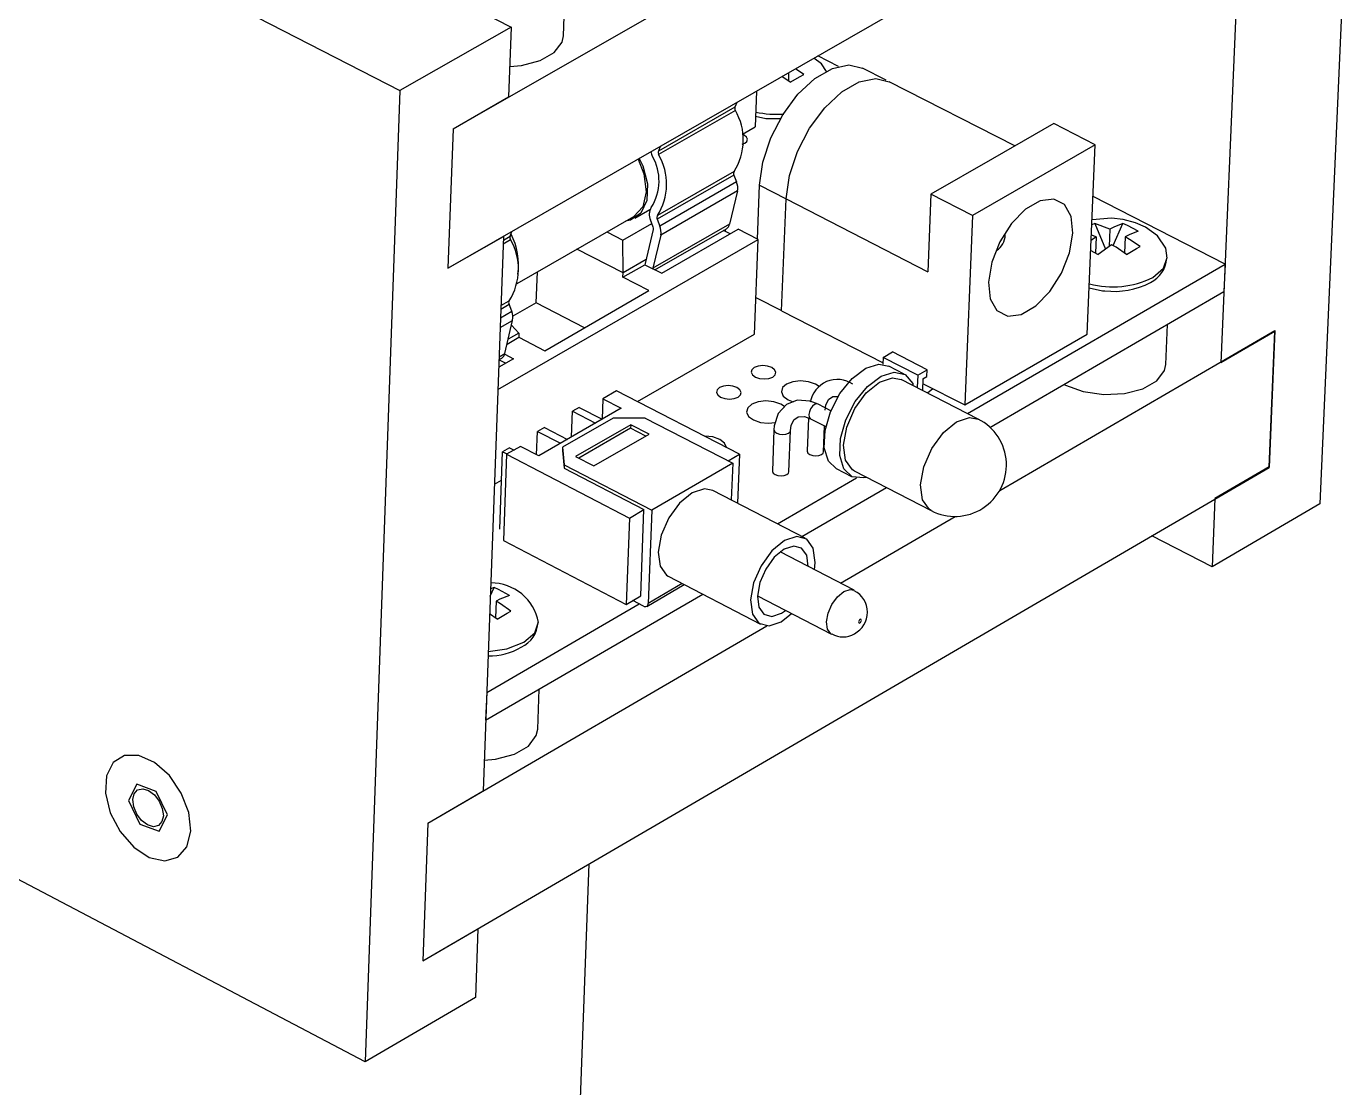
# Model space of a CAD drawing. Extents: x 0 to 151, y 0 to 220.
# Drawn here: x 130.95 to 141.31, y 126.56 to 134.95 of the extents above; entities that cross this region are included whole.
import ezdxf

# ---------------------------------------------------------------- set-up
doc = ezdxf.new("R2010")
doc.units = 0
doc.layers.get('0').update_dxf_attribs({"linetype": 'CONTINUOUS'})

msp = doc.modelspace()

# ---------------------------------------------------------------- linework, layer by layer
at = {"color": 7, "linetype": 'CONTINUOUS'}
for p, q in [((141.512, 138.79), (141.176, 131.174)), ((134.326, 134.139), (141.059, 137.994)), ((130.536, 137.124), (134.786, 134.943)), ((134.286, 133.036), (141.011, 136.899)), ((129.656, 136.628), (133.907, 134.44)), ((140.582, 136.655), (140.393, 132.289)), ((135.199, 134.873), (135.211, 135.199)), ((134.786, 134.943), (133.907, 134.44)), ((134.786, 134.943), (134.765, 134.39)), ((137.373, 134.632), (137.21, 134.715)), ((136.991, 134.506), (136.925, 134.551)), ((136.978, 134.582), (136.976, 134.516)), ((137.098, 134.568), (137.032, 134.613)), ((137.749, 134.522), (137.561, 134.618)), ((133.907, 134.44), (133.631, 126.761)), ((136.724, 134.436), (136.713, 134.153)), ((138.765, 134.003), (137.773, 134.511)), ((134.326, 134.139), (134.765, 134.39)), ((136.568, 134.347), (136.554, 134.31)), ((136.554, 134.31), (135.949, 133.962)), ((136.557, 134.284), (135.951, 133.936)), ((136.821, 134.22), (136.914, 134.22)), ((134.326, 134.139), (134.286, 133.036)), ((136.613, 134.095), (136.713, 134.153)), ((139.073, 134.181), (138.589, 133.901)), ((139.401, 134.013), (139.073, 134.181)), ((139.401, 134.013), (138.431, 133.453)), ((139.338, 132.516), (139.401, 134.013)), ((135.963, 133.999), (135.949, 133.962)), ((138.589, 133.901), (138.103, 133.621)), ((136.545, 133.773), (135.94, 133.425)), ((136.547, 133.801), (135.942, 133.453)), ((136.566, 133.718), (135.96, 133.369)), ((136.545, 133.773), (136.566, 133.718)), ((136.573, 133.647), (135.968, 133.298)), ((136.573, 133.647), (136.511, 133.385)), ((136.731, 133.267), (136.747, 133.692)), ((138.103, 133.621), (138.079, 133.008)), ((138.431, 133.453), (138.103, 133.621)), ((140.427, 133.069), (139.384, 133.603)), ((135.762, 133.431), (135.882, 133.5)), ((136.923, 132.7), (136.958, 133.584)), ((136.958, 133.584), (138.079, 133.008)), ((134.834, 132.916), (135.754, 133.445)), ((135.667, 133.259), (135.896, 133.39)), ((135.907, 133.362), (135.886, 133.418)), ((135.94, 133.425), (135.96, 133.369)), ((138.431, 133.453), (138.37, 131.955)), ((139.397, 133.39), (139.374, 133.378)), ((139.529, 133.431), (139.376, 133.42)), ((139.516, 133.346), (139.397, 133.39)), ((139.397, 133.39), (139.483, 133.188)), ((139.543, 133.215), (139.62, 133.39)), ((134.286, 133.036), (134.725, 133.288)), ((134.725, 133.288), (134.563, 128.904)), ((134.777, 133.289), (134.791, 133.326)), ((135.542, 133.323), (135.667, 133.259)), ((135.846, 133.073), (135.909, 133.342)), ((136.511, 133.385), (135.906, 133.036)), ((135.968, 133.298), (135.906, 133.036)), ((135.922, 133.023), (136.486, 133.348)), ((135.975, 132.996), (136.58, 133.344)), ((136.516, 133.308), (136.464, 133.335)), ((136.477, 133.342), (136.476, 133.328)), ((136.737, 133.264), (136.58, 133.344)), ((139.409, 133.284), (139.369, 133.255)), ((139.409, 133.284), (139.371, 133.298)), ((139.409, 133.284), (139.403, 133.156)), ((139.516, 133.346), (139.51, 133.207)), ((139.637, 133.284), (139.632, 133.156)), ((134.68, 132.078), (136.737, 133.264)), ((135.67, 132.999), (135.305, 133.187)), ((135.67, 132.999), (135.667, 133.259)), ((136.708, 132.516), (136.737, 133.264)), ((139.53, 133.222), (139.424, 133.145)), ((135.853, 133.104), (135.67, 132.999)), ((134.984, 132.763), (134.994, 133.007)), ((135.669, 132.965), (135.842, 133.064)), ((135.669, 132.965), (135.67, 132.999)), ((135.842, 133.064), (135.975, 132.996)), ((135.906, 133.036), (135.905, 133.032)), ((138.391, 131.887), (140.427, 133.069)), ((140.427, 133.069), (140.418, 132.852)), ((135.874, 132.859), (135.669, 132.965)), ((135.051, 132.384), (135.874, 132.859)), ((136.719, 132.806), (136.923, 132.701)), ((138.569, 131.778), (140.418, 132.852)), ((134.79, 132.696), (134.769, 132.751)), ((134.984, 132.763), (134.799, 132.656)), ((135.366, 132.566), (134.984, 132.763)), ((136.923, 132.7), (137.724, 132.288)), ((134.736, 132.362), (134.797, 132.624)), ((134.788, 132.587), (134.846, 132.524)), ((139.958, 132.274), (139.971, 132.592)), ((134.753, 132.437), (134.845, 132.49)), ((134.846, 132.524), (134.762, 132.476)), ((134.846, 132.524), (134.845, 132.49)), ((134.845, 132.49), (135.051, 132.384)), ((135.783, 131.982), (136.708, 132.516)), ((138.37, 131.955), (139.338, 132.516)), ((138.646, 131.279), (140.821, 132.544)), ((140.821, 132.537), (140.393, 132.289)), ((140.821, 132.544), (140.774, 131.462)), ((140.774, 131.465), (140.821, 132.537)), ((134.735, 132.357), (134.804, 132.321)), ((137.725, 132.331), (137.799, 132.374)), ((138.072, 132.233), (137.799, 132.374)), ((134.804, 132.321), (134.687, 132.254)), ((134.689, 132.312), (134.711, 132.325)), ((134.741, 132.285), (134.689, 132.312)), ((137.725, 132.331), (137.723, 132.277)), ((137.998, 132.19), (137.725, 132.331)), ((137.891, 132.2), (137.769, 132.263)), ((138.477, 131.843), (137.868, 132.157)), ((137.998, 132.19), (137.994, 132.092)), ((137.998, 132.19), (138.072, 132.233)), ((138.039, 132.161), (138.035, 132.071)), ((138.039, 132.161), (138.07, 132.179)), ((138.07, 132.179), (138.072, 132.233)), ((135.618, 132.067), (135.51, 132.004)), ((136.589, 131.565), (135.618, 132.067)), ((137.96, 132.124), (137.96, 132.11)), ((138.037, 132.126), (138.37, 131.955)), ((138.076, 132.05), (138.117, 132.085)), ((135.51, 132.004), (135.504, 131.843)), ((135.51, 132.004), (135.655, 131.929)), ((137.312, 131.909), (137.211, 131.962)), ((135.655, 131.929), (135.003, 131.552)), ((135.591, 131.852), (135.191, 131.621)), ((135.262, 131.702), (135.27, 131.905)), ((135.324, 131.936), (135.27, 131.905)), ((135.27, 131.905), (135.451, 131.811)), ((135.324, 131.936), (135.505, 131.842)), ((135.844, 131.852), (135.591, 131.852)), ((135.844, 131.852), (136.536, 131.494)), ((137.135, 131.852), (137.124, 131.592)), ((137.151, 131.846), (137.272, 131.784)), ((134.987, 131.56), (134.994, 131.745)), ((135.048, 131.777), (134.994, 131.745)), ((134.994, 131.745), (135.175, 131.652)), ((135.048, 131.777), (135.23, 131.683)), ((135.73, 131.799), (135.295, 131.548)), ((135.729, 131.772), (135.319, 131.535)), ((135.73, 131.799), (135.729, 131.772)), ((135.85, 131.709), (135.729, 131.772)), ((135.875, 131.724), (135.73, 131.799)), ((136.862, 131.759), (136.85, 131.433)), ((136.98, 131.427), (136.992, 131.754)), ((136.992, 131.752), (136.992, 131.754)), ((137.254, 131.586), (137.262, 131.789)), ((134.858, 131.628), (134.749, 131.565)), ((135.003, 131.552), (134.858, 131.628)), ((135.44, 131.473), (135.875, 131.724)), ((134.695, 130.973), (134.718, 131.586)), ((134.772, 131.617), (134.718, 131.586)), ((134.718, 131.586), (134.754, 131.568)), ((134.749, 131.565), (134.724, 130.883)), ((134.749, 131.565), (135.72, 131.061)), ((134.772, 131.617), (134.808, 131.599)), ((135.191, 131.621), (135.19, 131.594)), ((135.19, 131.594), (135.204, 131.455)), ((135.191, 131.621), (135.205, 131.483)), ((135.295, 131.548), (135.44, 131.473)), ((136.499, 131.513), (136.589, 131.565)), ((136.589, 131.565), (136.574, 131.179)), ((134.087, 127.56), (140.774, 131.462)), ((135.205, 131.483), (135.204, 131.455)), ((135.204, 131.455), (135.835, 131.128)), ((135.205, 131.483), (135.897, 131.124)), ((136.536, 131.494), (135.897, 131.124)), ((136.536, 131.494), (136.525, 131.204)), ((137.353, 131.454), (137.475, 131.391)), ((137.497, 131.434), (138.105, 131.12)), ((140.774, 131.465), (140.347, 131.216)), ((134.653, 131.328), (134.71, 131.361)), ((136.89, 131.015), (137.514, 131.378)), ((137.108, 130.902), (136.378, 131.28)), ((137.083, 130.915), (137.751, 131.303)), ((140.347, 131.216), (140.324, 130.675)), ((135.72, 131.061), (135.835, 131.128)), ((135.809, 130.446), (135.835, 131.128)), ((135.897, 131.124), (135.869, 130.387)), ((141.176, 131.174), (140.324, 130.675)), ((135.72, 131.061), (135.694, 130.379)), ((137.387, 130.547), (138.294, 131.074)), ((140.324, 130.675), (139.847, 130.921)), ((134.724, 130.883), (135.694, 130.379)), ((137.497, 130.49), (136.911, 130.793)), ((136.027, 130.601), (136.757, 130.222)), ((134.62, 130.443), (134.65, 130.513)), ((134.65, 130.513), (134.622, 130.501)), ((135.857, 130.363), (136.153, 130.535)), ((134.584, 129.463), (136.299, 130.459)), ((134.666, 130.404), (134.661, 130.272)), ((135.694, 130.379), (135.809, 130.446)), ((135.831, 130.365), (135.746, 130.409)), ((136.731, 130.446), (137.318, 130.142)), ((134.592, 129.682), (135.798, 130.382)), ((134.675, 130.263), (134.615, 130.304)), ((136.92, 130.241), (137.002, 130.306)), ((136.922, 130.309), (136.954, 130.331)), ((134.127, 128.65), (136.806, 130.209)), ((133.631, 126.761), (127.629, 129.923)), ((134.592, 129.682), (134.584, 129.463)), ((134.995, 129.391), (135.006, 129.709)), ((131.827, 128.957), (131.763, 128.829)), ((131.98, 128.9), (131.827, 128.957)), ((132.069, 128.714), (131.98, 128.9)), ((134.127, 128.65), (134.563, 128.904)), ((131.763, 128.829), (131.852, 128.642)), ((131.852, 128.642), (132.004, 128.585)), ((132.004, 128.585), (132.069, 128.714)), ((134.127, 128.65), (134.087, 127.56)), ((135.286, 125.229), (135.403, 128.328)), ((134.087, 127.56), (134.523, 127.815)), ((134.523, 127.815), (134.503, 127.271)), ((134.503, 127.271), (133.631, 126.761))]:
    msp.add_line(p, q, dxfattribs=at)
at = {"color": 8, "linetype": 'CONTINUOUS'}
for p, q in [((136.747, 133.692), (136.958, 133.584)), ((134.724, 133.258), (134.777, 133.289)), ((134.723, 133.23), (134.78, 133.263)), ((134.705, 132.741), (134.771, 132.779)), ((134.701, 132.645), (134.79, 132.696)), ((134.704, 132.713), (134.769, 132.751)), ((134.698, 132.567), (134.797, 132.624)), ((134.69, 132.335), (134.736, 132.362)), ((136.138, 130.543), (135.869, 130.387))]:
    msp.add_line(p, q, dxfattribs=at)
at = {"color": 7, "linetype": 'CONTINUOUS'}
for points in [[(134.774, 134.631), (134.866, 134.64), (135.014, 134.678), (135.126, 134.742), (135.189, 134.824), (135.199, 134.873)], [(136.747, 133.692), (136.773, 133.876), (136.837, 134.067), (136.932, 134.25), (137.052, 134.411), (137.186, 134.536), (137.324, 134.616), (137.454, 134.643), (137.561, 134.618)], [(137.276, 134.592), (137.237, 134.653), (137.176, 134.696)], [(136.958, 133.584), (136.984, 133.768), (137.048, 133.959), (137.144, 134.143), (137.263, 134.304), (137.398, 134.43), (137.536, 134.509), (137.666, 134.536), (137.773, 134.511)], [(136.991, 134.506), (137.069, 134.552), (137.098, 134.568)], [(136.716, 134.239), (136.799, 134.221), (136.821, 134.22)], [(136.611, 134.016), (136.633, 134.025), (136.649, 134.039), (136.653, 134.056), (136.645, 134.072), (136.626, 134.087), (136.613, 134.092)], [(135.798, 133.904), (135.825, 133.846), (135.862, 133.703), (135.857, 133.572), (135.811, 133.472), (135.729, 133.416), (135.69, 133.408)], [(135.789, 133.899), (135.835, 133.783), (135.853, 133.641), (135.825, 133.522), (135.755, 133.446), (135.754, 133.445)], [(139.225, 133.313), (139.211, 133.446), (139.158, 133.539), (139.073, 133.582), (138.966, 133.57), (138.85, 133.503), (138.739, 133.389), (138.647, 133.244), (138.583, 133.083), (138.557, 132.927), (138.571, 132.794), (138.624, 132.701), (138.709, 132.658), (138.816, 132.671), (138.932, 132.738), (139.043, 132.851), (139.135, 132.997), (139.198, 133.157), (139.225, 133.313)], [(139.62, 133.39), (139.547, 133.362), (139.516, 133.346)], [(139.969, 133.115), (139.958, 133.194), (139.894, 133.292), (139.799, 133.361), (139.719, 133.396), (139.621, 133.421), (139.529, 133.431)], [(139.741, 133.328), (139.655, 133.375), (139.62, 133.39)], [(139.741, 133.328), (139.668, 133.3), (139.637, 133.284)], [(139.755, 133.207), (139.672, 133.264), (139.637, 133.284)], [(139.648, 133.145), (139.565, 133.202), (139.53, 133.222)], [(139.648, 133.145), (139.726, 133.191), (139.755, 133.207)], [(139.366, 133.176), (139.39, 133.164), (139.424, 133.145)], [(139.856, 132.963), (139.941, 133.037), (139.97, 133.121)], [(139.353, 132.88), (139.457, 132.858), (139.477, 132.858)], [(136.852, 132.176), (136.872, 132.194), (136.877, 132.214), (136.867, 132.234), (136.845, 132.251), (136.812, 132.263), (136.774, 132.267), (136.738, 132.263), (136.707, 132.251), (136.688, 132.234), (136.683, 132.214), (136.692, 132.194), (136.715, 132.176), (136.748, 132.165), (136.785, 132.161), (136.822, 132.165), (136.852, 132.176)], [(137.353, 131.454), (137.293, 131.512), (137.26, 131.617), (137.266, 131.753), (137.308, 131.902), (137.383, 132.045), (137.48, 132.165), (137.587, 132.246), (137.691, 132.278), (137.769, 132.263)], [(139.154, 132.118), (139.165, 132.112), (139.306, 132.061), (139.469, 132.037), (139.633, 132.045), (139.778, 132.083), (139.888, 132.147), (139.948, 132.229), (139.958, 132.274)], [(137.219, 132.101), (137.19, 132.12), (137.136, 132.139), (137.073, 132.146), (137.012, 132.139), (136.961, 132.12), (136.929, 132.092), (136.921, 132.058), (136.936, 132.024), (136.975, 131.995), (137.013, 131.98)], [(137.596, 131.383), (137.572, 131.378), (137.481, 131.388), (137.415, 131.45), (137.382, 131.555), (137.387, 131.69), (137.43, 131.839), (137.504, 131.982), (137.601, 132.102), (137.709, 132.183), (137.812, 132.215), (137.9, 132.195), (137.96, 132.124), (137.96, 132.124)], [(137.497, 131.434), (137.482, 131.443), (137.428, 131.52), (137.412, 131.638), (137.438, 131.781), (137.501, 131.926), (137.592, 132.05), (137.697, 132.136), (137.799, 132.17), (137.868, 132.157)], [(136.578, 132.018), (136.597, 132.035), (136.603, 132.055), (136.593, 132.076), (136.57, 132.093), (136.538, 132.104), (136.5, 132.108), (136.463, 132.104), (136.433, 132.093), (136.414, 132.076), (136.408, 132.055), (136.418, 132.035), (136.441, 132.018), (136.474, 132.006), (136.511, 132.002), (136.548, 132.006), (136.578, 132.018)], [(136.945, 131.942), (136.916, 131.962), (136.862, 131.981), (136.799, 131.987), (136.738, 131.981), (136.687, 131.962), (136.655, 131.933), (136.646, 131.899), (136.662, 131.865), (136.7, 131.837), (136.755, 131.817), (136.817, 131.811), (136.875, 131.817)], [(137.211, 131.962), (137.149, 131.986), (137.046, 131.994), (136.96, 131.96), (136.895, 131.887), (136.865, 131.789), (136.862, 131.759)], [(137.267, 131.913), (137.273, 131.953), (137.293, 131.998), (137.327, 132.021), (137.373, 132.022)], [(136.992, 131.754), (136.998, 131.793), (137.019, 131.839), (137.053, 131.862), (137.104, 131.863), (137.151, 131.846)], [(136.488, 131.617), (136.488, 131.62), (136.472, 131.654), (136.434, 131.683), (136.38, 131.702), (136.317, 131.709), (136.311, 131.708)], [(137.124, 131.592), (137.124, 131.589), (137.131, 131.575), (137.146, 131.564), (137.168, 131.556), (137.193, 131.553), (137.217, 131.556), (137.238, 131.564)], [(137.238, 131.564), (137.251, 131.575), (137.254, 131.586)], [(136.85, 131.433), (136.85, 131.43), (136.856, 131.416), (136.871, 131.405), (136.893, 131.397), (136.918, 131.394), (136.943, 131.397), (136.963, 131.405)], [(136.963, 131.405), (136.976, 131.416), (136.98, 131.427)], [(136.215, 131.261), (136.116, 131.18), (136.031, 131.063), (135.971, 130.926), (135.947, 130.792), (135.962, 130.681), (136.013, 130.609), (136.027, 130.601)], [(136.378, 131.28), (136.312, 131.293), (136.215, 131.261)], [(137.182, 130.653), (137.187, 130.71), (137.173, 130.822), (137.122, 130.894), (137.042, 130.915), (136.945, 130.883), (136.846, 130.802), (136.761, 130.684), (136.701, 130.548), (136.677, 130.414), (136.692, 130.302), (136.743, 130.23), (136.823, 130.209), (136.92, 130.241)], [(137.133, 130.678), (137.133, 130.679), (137.122, 130.767), (137.081, 130.823), (137.018, 130.84), (136.942, 130.815), (136.865, 130.751), (136.797, 130.658), (136.75, 130.551), (136.731, 130.445), (136.743, 130.357), (136.783, 130.301), (136.846, 130.284), (136.922, 130.309), (136.922, 130.309)], [(134.772, 130.449), (134.685, 130.497), (134.65, 130.513)], [(134.772, 130.449), (134.697, 130.42), (134.666, 130.404)], [(134.784, 130.326), (134.701, 130.383), (134.666, 130.404)], [(134.675, 130.263), (134.754, 130.31), (134.784, 130.326)], [(134.885, 130.079), (134.972, 130.155), (135.002, 130.242)], [(137.541, 130.232), (137.546, 130.236), (137.549, 130.241), (137.552, 130.247), (137.553, 130.252), (137.552, 130.257), (137.55, 130.26), (137.547, 130.261), (137.542, 130.26), (137.538, 130.256), (137.535, 130.251), (137.532, 130.246), (137.531, 130.24), (137.532, 130.235), (137.534, 130.232), (137.537, 130.231), (137.541, 130.232)], [(134.604, 130.006), (134.752, 130.027), (134.885, 130.079)], [(134.572, 129.147), (134.663, 129.156), (134.811, 129.194), (134.922, 129.259), (134.984, 129.342), (134.995, 129.391)], [(132.223, 128.461), (132.253, 128.585), (132.238, 128.734), (132.179, 128.887), (132.085, 129.026), (131.968, 129.129), (131.844, 129.185), (131.729, 129.184), (131.64, 129.128), (131.588, 129.023), (131.581, 128.885), (131.618, 128.731), (131.696, 128.583), (131.804, 128.46), (131.926, 128.379), (132.048, 128.351), (132.151, 128.38), (132.223, 128.461)], [(132.037, 128.708), (132.026, 128.661), (131.998, 128.63), (131.958, 128.621), (131.911, 128.635), (131.865, 128.67), (131.827, 128.72), (131.803, 128.778), (131.795, 128.835), (131.806, 128.882), (131.834, 128.912), (131.874, 128.921), (131.92, 128.907), (131.966, 128.873), (132.004, 128.823), (132.029, 128.765), (132.037, 128.708)]]:
    msp.add_lwpolyline(points, dxfattribs=at)
at = {"color": 8, "linetype": 'CONTINUOUS'}
for points in [[(137.211, 131.962), (137.2, 131.964), (137.183, 131.958), (137.166, 131.945), (137.152, 131.925), (137.142, 131.901), (137.138, 131.879)], [(137.138, 131.879), (137.14, 131.86), (137.149, 131.847), (137.151, 131.846)], [(138.021, 131.324), (138.047, 131.467), (138.11, 131.612), (138.201, 131.737), (138.305, 131.823), (138.408, 131.857), (138.477, 131.843)], [(136.862, 131.759), (136.863, 131.757), (136.869, 131.743), (136.884, 131.731)], [(136.884, 131.731), (136.906, 131.724), (136.931, 131.721), (136.956, 131.724), (136.976, 131.731), (136.989, 131.743), (136.992, 131.752)], [(138.105, 131.12), (138.09, 131.129), (138.036, 131.206), (138.021, 131.324)], [(137.318, 130.142), (137.311, 130.146), (137.285, 130.183), (137.277, 130.24), (137.29, 130.308), (137.32, 130.378), (137.364, 130.438), (137.414, 130.48), (137.464, 130.496), (137.497, 130.49)]]:
    msp.add_lwpolyline(points, dxfattribs=at)
at = {"color": 7, "linetype": 'CONTINUOUS'}
for centre, radius, start, end in [((136.156, 134.051), 0.464, 327.469, 30.1494), ((136.588, 134.3), 0.0353, 163.785, 207.0657), ((136.887, 135.073), 0.82, 258.0914, 273.7932), ((136.048, 133.988), 0.162, 191.3063, 204.4537), ((135.564, 133.726), 0.39, 327.5352, 30.1626), ((135.549, 133.702), 0.465, 327.5274, 30.1642), ((135.983, 133.952), 0.0353, 163.838, 207.073), ((136.571, 133.785), 0.0284, 146.3944, 206.0977), ((136.45, 133.67), 0.126, 349.2234, 22.2977), ((135.975, 133.461), 0.0995, 146.4586, 206.1169), ((135.965, 133.437), 0.0284, 146.4505, 206.1188), ((134.811, 133.279), 0.0355, 163.9405, 207.0871), ((134.321, 133.064), 0.523, 351.7174, 27.6501), ((135.874, 133.349), 0.0359, 349.2763, 22.3116), ((135.844, 133.322), 0.126, 349.2713, 22.3094), ((136.457, 133.395), 0.0554, 301.7154, 349.6447), ((138.535, 133.304), 0.155, 303.8074, 358.4944), ((134.377, 133.029), 0.466, 327.6407, 30.1927), ((139.74, 133.128), 0.226, 295.3013, 356.6356), ((135.829, 133.077), 0.0173, 318.2283, 348.3803), ((139.537, 133.622), 0.733, 255.5874, 295.8048), ((139.552, 133.461), 0.608, 262.9059, 297.8756), ((134.794, 132.763), 0.0285, 146.5594, 206.1595), ((134.673, 132.648), 0.126, 349.364, 22.3319), ((134.682, 132.372), 0.0552, 301.7491, 349.8163), ((137.364, 131.939), 0.218, 56.1156, 170.0939), ((138.292, 131.481), 0.407, 242.5979, 62.9851), ((134.628, 130.168), 0.38, 10.4245, 90.6776), ((135.845, 130.385), 0.0243, 235.3383, 4.7746), ((137.41, 130.316), 0.191, 297.4834, 63.1653), ((134.765, 130.251), 0.234, 295.4724, 356.5337), ((137.407, 130.294), 0.173, 239.7159, 301.7929), ((134.614, 130.474), 0.502, 268.7398, 300.0928)]:
    msp.add_arc(centre, radius, start, end, dxfattribs=at)

doc.saveas('drawing.dxf')
